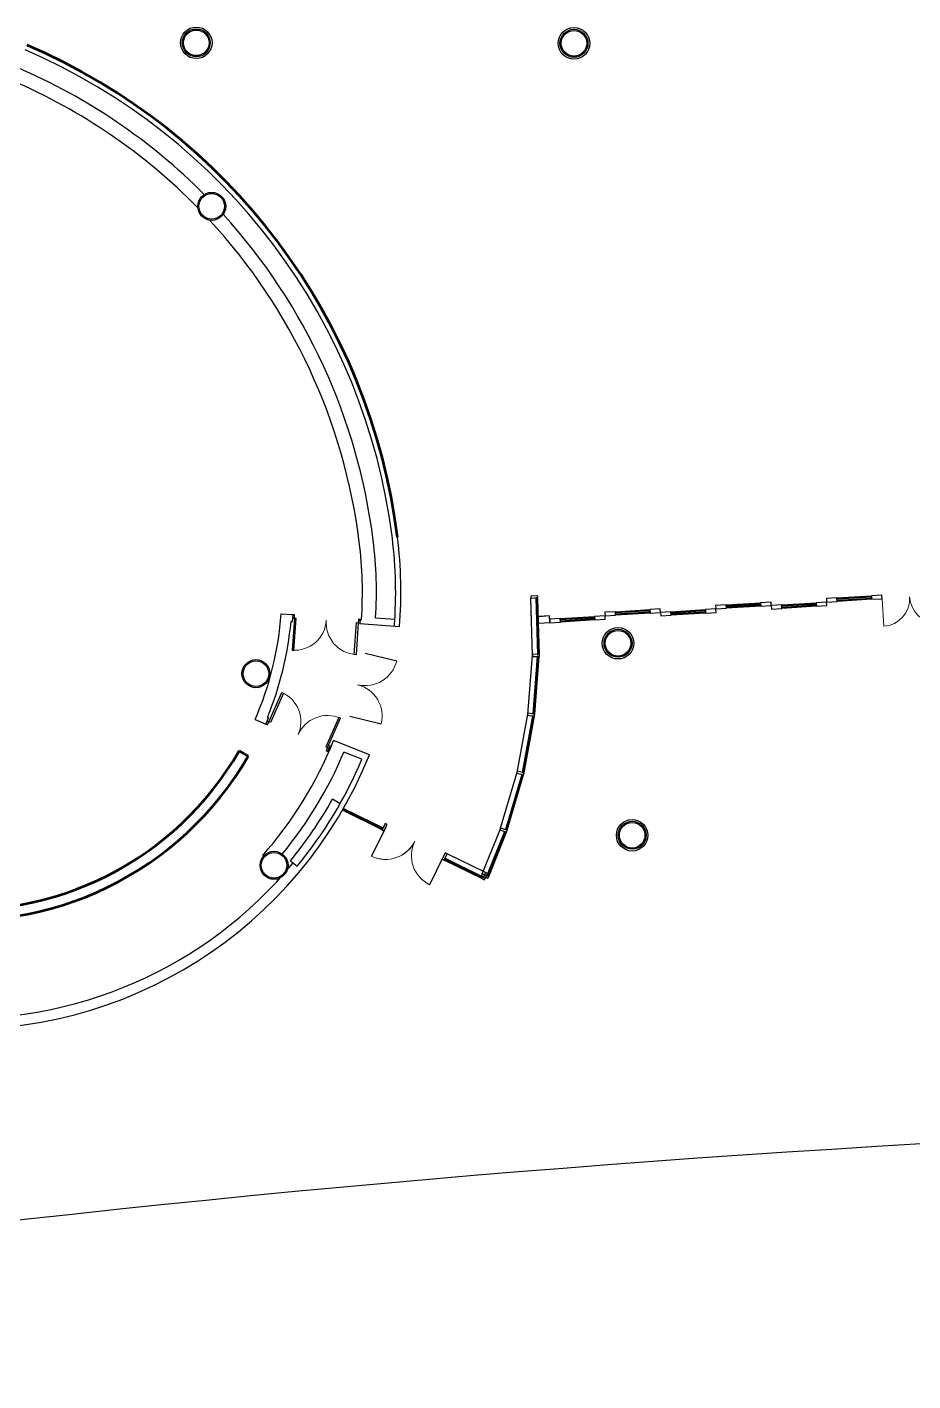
# Model space of a CAD drawing. Header units: millimetres. Extents: x 1311049 to 1489343, y -2265 to 146932.
# Drawn here: x 1361553 to 1386850, y -1634 to 37041 of the extents above; entities that cross this region are included whole.
import ezdxf

# ---------------------------------------------------------------- set-up
doc = ezdxf.new("R2010")
doc.units = ezdxf.units.MM
doc.header["$LTSCALE"] = 1000
doc.layers.get('0').update_dxf_attribs({"linetype": 'CONTINUOUS'})
for name, color, linetype in [('00外装饰面', 7, 'CONTINUOUS'), ('A-DOOR', 7, 'CONTINUOUS'), ('A-DOOR-FRAM', 7, 'CONTINUOUS'), ('A-WALL', 7, 'CONTINUOUS'), ('A—墙体', 7, 'CONTINUOUS'), ('A—楼梯、电梯、栏杆', 7, 'CONTINUOUS'), ('A—门窗', 7, 'CONTINUOUS'), ('I—平面—门', 22, 'CONTINUOUS')]:
    doc.layers.add(name, color=color, linetype=linetype)
doc.layers.add('E1-RI-1F$0$A-DOOR', color=7, linetype='CONTINUOUS', lineweight=5)
doc.layers.get('I—平面—门').off()

# ---------------------------------------------------------------- blocks, each defined once
blk = doc.blocks.new('MRY_door-2-Solid - 72_w x 84_h x 4_d-4711303-E1b 和 E1c 号楼一层平面图 BLDG E1b AND E1c FIRST FLOOR PLAN')
at = {"layer": 'A-DOOR'}
for p, q in [((-863.6, -65.88125), (-914.4, -65.88125)), ((-914.4, -65.88125), (-914.4, -980.28125)), ((-863.6, -980.28125), (-863.6, -65.88125)), ((863.6, -65.88125), (914.4, -65.88125)), ((863.6, -980.28125), (863.6, -65.88125)), ((914.4, -65.88125), (914.4, -980.28125)), ((-914.4, -980.28125), (-863.6, -980.28125)), ((914.4, -980.28125), (863.6, -980.28125))]:
    blk.add_line(p, q, dxfattribs=at)
at = {"layer": 'A-DOOR', "lineweight": 9}
for centre, start, end in [((-914.4, -65.88125), 270, 0.5), ((914.4, -65.88125), 179.5, 270)]:
    blk.add_arc(centre, 914.4, start, end, dxfattribs=at)
at = {"layer": 'A-DOOR-FRAM'}
for p, q in [((-965.2, -65.88125), (-965.2, 35.71875)), ((-965.2, 35.71875), (-914.4, 35.71875)), ((-914.4, 35.71875), (-914.4, -65.88125)), ((914.4, -65.88125), (914.4, 35.71875)), ((914.4, 35.71875), (965.2, 35.71875)), ((965.2, 35.71875), (965.2, -65.88125)), ((-914.4, -65.88125), (-965.2, -65.88125)), ((965.2, -65.88125), (914.4, -65.88125))]:
    blk.add_line(p, q, dxfattribs=at)
blk = doc.blocks.new('MRY_cw-door-2_aluminum - Curtain Wall Dbl Glass-7384418-E1b 和 E1c 号楼一层平面图 BLDG E1b AND E1c FIRST FLOOR PLAN')
at = {"layer": 'A-DOOR'}
for p, q in [((-925, 12.7), (-925, 934.525)), ((925, 12.7), (925, 940.875))]:
    blk.add_line(p, q, dxfattribs=at)
at = {"layer": 'A-DOOR', "lineweight": 9}
for centre, radius, start, end in [((-925, 12.7), 921.825, 360, 90), ((925, 12.7), 928.175, 90, 180)]:
    blk.add_arc(centre, radius, start, end, dxfattribs=at)
blk = doc.blocks.new('MRY_cw-door-2_aluminum - Curtain Wall Dbl Glass-7705031-E1b 和 E1c 号楼一层平面图 BLDG E1b AND E1c FIRST FLOOR PLAN')
at = {"layer": 'A-DOOR'}
for p, q in [((-925, -12.7), (-925, -934.525)), ((925, -12.7), (925, -940.875))]:
    blk.add_line(p, q, dxfattribs=at)
at = {"layer": 'A-DOOR', "lineweight": 9}
for centre, radius, start, end in [((-925, -12.7), 921.825, 270, 0), ((925, -12.7), 928.175, 180, 270)]:
    blk.add_arc(centre, radius, start, end, dxfattribs=at)
blk = doc.blocks.new('E1-RI-1F$0$MRY_CW-DOOR-2_ALUMINUM_-_3')
at = {"layer": 'E1-RI-1F$0$A-DOOR'}
for p, q in [((-824, -13), (-824, -834)), ((824, -13), (824, -840))]:
    blk.add_line(p, q, dxfattribs=at)
for centre, radius, start, end in [((-824, -13), 821, 270, 0), ((824, -13), 827, 180, 270)]:
    blk.add_arc(centre, radius, start, end, dxfattribs=at)
blk = doc.blocks.new('E1-RI-1F$0$MRY_CW-DOOR-2_ALUMINUM_-_0')
at = {"layer": 'E1-RI-1F$0$A-DOOR'}
for p, q in [((-925, 12.7), (-925, 934.525)), ((925, 12.7), (925, 940.875))]:
    blk.add_line(p, q, dxfattribs=at)
for centre, radius, start, end in [((-925, 12.7), 921.825, 360, 90), ((925, 12.7), 928.175, 90, 180)]:
    blk.add_arc(centre, radius, start, end, dxfattribs=at)
blk = doc.blocks.new('E1-RI-1F$0$HANGER_DOORS5_-_HANGER_DOO')
at = {"layer": 'A—门窗'}
for p, q in [((62162, 29859), (62148, 29760)), ((62459, 29816), (62162, 29859)), ((62445, 29717), (62459, 29816)), ((62459, 29816), (63434, 29674)), ((62148, 29760), (62445, 29717)), ((63419, 29575), (62445, 29717)), ((62454, 29779), (62450, 29754)), ((62450, 29754), (63425, 29612)), ((63428, 29637), (62454, 29779)), ((63434, 29674), (63419, 29575)), ((63419, 29575), (63716, 29532)), ((63425, 29612), (63428, 29637)), ((63730, 29631), (63434, 29674)), ((63716, 29532), (63730, 29631)), ((65299, 29402), (65284, 29303)), ((65596, 29359), (65299, 29402)), ((65284, 29303), (65581, 29260)), ((65581, 29260), (65596, 29359)), ((66556, 29118), (65581, 29260)), ((65590, 29322), (65587, 29297)), ((65587, 29297), (66561, 29156)), ((66565, 29180), (65590, 29322)), ((65596, 29359), (66570, 29217)), ((66570, 29217), (66556, 29118)), ((66556, 29118), (66853, 29075)), ((66561, 29156), (66565, 29180)), ((66867, 29174), (66570, 29217)), ((66853, 29075), (66867, 29174))]:
    blk.add_line(p, q, dxfattribs=at)

msp = doc.modelspace()

# ---------------------------------------------------------------- linework, layer by layer
for centre, radius in [((1366384, 36591, 0), 400), ((1366384, 36591, 0), 365), ((1377170, 36578, 0), 400), ((1377170, 36578, 0), 365), ((1366826, 31920, 0), 400), ((1366826, 31920, 0), 365), ((1378429, 19439, 0), 400), ((1378429, 19439, 0), 365), ((1368088, 18570, 0), 400), ((1368088, 18570, 0), 365), ((1378833, 13954, 0), 400), ((1378833, 13954, 0), 365), ((1368606, 13095, 0), 400), ((1368606, 13095, 0), 365)]:
    msp.add_circle(centre, radius)
at = {"layer": '00外装饰面', "ltscale": 5}
for centre in [(1366384, 36591), (1377170, 36578), (1378429, 19439), (1378832, 13954)]:
    msp.add_circle(centre, 450, dxfattribs=at)
at = {"layer": 'A-WALL'}
for p, q in [((1369107, 20259, 0), (1369141, 20256, 0)), ((1368063, 17259, 0), (1368370, 17124, 0)), ((1369329, 16922, 0), (1369339, 16917, 0))]:
    msp.add_line(p, q, dxfattribs=at)
at = {"layer": 'A-WALL', "lineweight": 53}
msp.add_line((1367609, 16361, 0), (1367868, 16211, 0), dxfattribs=at)
for centre, radius, start, end in [((1354578, 20267, 0), 17691, 7.1284, 66.7827), ((1359737, 20912, 0), 9092, 263.9012, 329.9653), ((1359737, 20912, 0), 9392, 261.9312, 329.9653)]:
    msp.add_arc(centre, radius, start, end, dxfattribs=at)
at = {"layer": 'A-WALL'}
msp.add_arc((1359737, 20912, 0), 12492, 355.416, 7.1281, dxfattribs=at)
at = {"layer": 'A—墙体'}
for p, q in [((1368807, 20279, 0), (1369107, 20259, 0)), ((1369141, 20256, 0), (1369127, 20057, 0)), ((1371067, 20122, 0), (1371059, 20005, 0)), ((1371067, 20122, 0), (1371102, 20119, 0)), ((1371506, 20169, 0), (1372054, 20125, 0)), ((1369091, 20059, 0), (1369127, 20057, 0)), ((1371059, 20005, 0), (1372189, 19914, 0)), ((1368370, 17124, 0), (1368450, 17307, 0)), ((1368416, 17322, 0), (1368450, 17307, 0)), ((1371328, 16253, 0), (1370307, 16664, 0)), ((1370137, 16349, 0), (1370218, 16532, 0)), ((1370137, 16349, 0), (1370169, 16335, 0)), ((1370218, 16532, 0), (1370250, 16518, 0)), ((1371113, 16124, 0), (1370602, 16329, 0)), ((1370489, 14853, 0), (1370275, 14982, 0)), ((1368306, 13359, 0), (1368283, 13379, 0)), ((1369073, 13227, 0), (1369266, 13068, 0))]:
    msp.add_line(p, q, dxfattribs=at)
for centre, radius, start, end in [((1354578, 20267, 0), 17541, 7.1286, 66.7825), ((1354578, 20267, 0), 16991, 44.8972, 66.7827), ((1354578, 20267, 0), 16591, 44.4233, 66.7827), ((1354578, 20267, 0), 16591, 7.1284, 42.7295), ((1354578, 20267, 0), 16991, 7.1284, 42.2555), ((1359737, 20912, 0), 12342, 355.416, 7.1281), ((1359737, 20912, 0), 11392, 356.0091, 7.1281), ((1359737, 20912, 0), 11792, 356.3878, 7.1281), ((1359737, 20912, 0), 9092, 336.3079, 356.0091), ((1359737, 20912, 0), 9392, 337.5281, 354.789), ((1359737, 20912, 0), 11392, 318.6046, 338.1022), ((1359737, 20912, 0), 12492, 266.6091, 338.1022), ((1359737, 20912, 0), 11792, 320.5403, 337.1304), ((1359737, 20912, 0), 12342, 320.5403, 337.1737), ((1359737, 20912, 0), 12092, 320.5403, 330.6307), ((1359737, 20912, 0), 12192, 266.6174, 320.5403)]:
    msp.add_arc(centre, radius, start, end, dxfattribs=at)
at = {"layer": 'A—楼梯、电梯、栏杆'}
msp.add_arc((1414286, -470051), 475963, 90.34467, 100.21599, dxfattribs=at)
at = {"layer": 'A—门窗'}
for p, q in [((1376137, 20794), (1375937, 20788)), ((1375937, 20788), (1375938, 20728)), ((1375938, 20728), (1376138, 20734)), ((1375957, 20031), (1375938, 20728)), ((1375983, 19091), (1375938, 20728)), ((1376108, 20733), (1376082, 20732)), ((1376082, 20732), (1376126, 19122)), ((1376151, 19122), (1376108, 20733)), ((1376138, 20734), (1376137, 20794)), ((1376158, 20001), (1376138, 20734)), ((1381516, 20537), (1381217, 20518)), ((1381217, 20518), (1381223, 20419)), ((1381516, 20537), (1382499, 20598)), ((1381522, 20437), (1381516, 20537)), ((1382501, 20560), (1381518, 20500)), ((1381518, 20500), (1381520, 20475)), ((1381520, 20475), (1382503, 20535)), ((1382505, 20498), (1381522, 20437)), ((1382798, 20616), (1382499, 20598)), ((1382499, 20598), (1382505, 20498)), ((1382503, 20535), (1382501, 20560)), ((1382505, 20498), (1382805, 20517)), ((1382805, 20517), (1382798, 20616)), ((1383104, 20535), (1382805, 20517)), ((1382805, 20517), (1382811, 20417)), ((1383104, 20535), (1384087, 20596)), ((1383110, 20435), (1383104, 20535)), ((1384089, 20558), (1383106, 20498)), ((1383108, 20473), (1384091, 20534)), ((1384386, 20614), (1384087, 20596)), ((1384087, 20596), (1384093, 20496)), ((1384091, 20534), (1384089, 20558)), ((1384093, 20496), (1384393, 20515)), ((1384680, 20733), (1384380, 20714)), ((1384380, 20714), (1384386, 20614)), ((1384386, 20614), (1384686, 20633)), ((1384393, 20515), (1384386, 20614)), ((1384680, 20733), (1385663, 20794)), ((1384686, 20633), (1384680, 20733)), ((1385665, 20756), (1384682, 20695)), ((1384682, 20695), (1384684, 20670)), ((1384684, 20670), (1385666, 20731)), ((1385669, 20694), (1384686, 20633)), ((1385962, 20812), (1385663, 20794)), ((1385663, 20794), (1385669, 20694)), ((1385666, 20731), (1385665, 20756)), ((1385669, 20694), (1385968, 20712)), ((1385968, 20712), (1385962, 20812)), ((1376469, 20225), (1376153, 20201)), ((1376472, 20218), (1376164, 20195)), ((1378353, 20341), (1378053, 20323)), ((1378053, 20323), (1378059, 20223)), ((1378059, 20223), (1378359, 20241)), ((1378353, 20341), (1379335, 20402)), ((1378359, 20241), (1378353, 20341)), ((1379338, 20365), (1378355, 20304)), ((1378355, 20304), (1378356, 20279)), ((1378356, 20279), (1379339, 20340)), ((1379342, 20302), (1378359, 20241)), ((1379635, 20421), (1379335, 20402)), ((1379335, 20402), (1379342, 20302)), ((1379339, 20340), (1379338, 20365)), ((1379342, 20302), (1379641, 20321)), ((1379641, 20321), (1379635, 20421)), ((1381223, 20419), (1381522, 20437)), ((1382811, 20417), (1383110, 20435)), ((1383106, 20498), (1383108, 20473)), ((1384093, 20496), (1383110, 20435)), ((1376484, 20025), (1376158, 20001)), ((1376182, 19119), (1376158, 20018)), ((1375851, 17408), (1375983, 19098)), ((1376124, 19060), (1375997, 17424)), ((1376022, 17422), (1376150, 19058)), ((1376052, 17416), (1376180, 19059)), ((1376150, 19058), (1376124, 19060)), ((1376126, 19122), (1376151, 19122)), ((1375545, 15749), (1375852, 17415)), ((1375997, 17424), (1376022, 17422)), ((1375989, 17363), (1375691, 15749)), ((1375716, 15744), (1376014, 17358)), ((1375745, 15735), (1376045, 17356)), ((1376014, 17358), (1375989, 17363)), ((1375066, 14130), (1375546, 15755)), ((1375677, 15689), (1375212, 14115)), ((1375236, 14108), (1375701, 15681)), ((1375264, 14095), (1375731, 15677)), ((1375701, 15681), (1375677, 15689)), ((1375691, 15749), (1375716, 15744)), ((1371716, 14162), (1370584, 14715)), ((1371692, 14112), (1370556, 14667)), ((1370571, 14693), (1371705, 14139)), ((1371705, 14139), (1371716, 14162)), ((1374550, 12855), (1375068, 14136)), ((1375191, 14057), (1374684, 12801)), ((1374707, 12791), (1375215, 14047)), ((1374736, 12780), (1375245, 14039)), ((1375215, 14047), (1375191, 14057)), ((1374557, 12711), (1373461, 13247)), ((1373486, 13297), (1373475, 13274)), ((1373475, 13274), (1374570, 12739)), ((1374582, 12761), (1373486, 13297)), ((1374645, 12891), (1373549, 13426)), ((1374684, 12801), (1374707, 12791)), ((1374570, 12739), (1374582, 12761))]:
    msp.add_line(p, q, dxfattribs=at)
at = {"layer": 'A—门窗', "extrusion": (0, 0, -1)}
for p, q in [((1375983, 19124), (1375982, 19064)), ((1375982, 19064), (1376182, 19059)), ((1376183, 19119), (1375983, 19124)), ((1376182, 19059), (1376183, 19119)), ((1376054, 17416), (1375855, 17441)), ((1376046, 17356), (1376054, 17416)), ((1375848, 17382), (1376046, 17356)), ((1375552, 15781), (1375538, 15723)), ((1375538, 15723), (1375733, 15676)), ((1375747, 15735), (1375552, 15781)), ((1375733, 15676), (1375747, 15735)), ((1371779, 14291), (1371692, 14112)), ((1371692, 14112), (1371745, 14085)), ((1371745, 14085), (1371833, 14265)), ((1371833, 14265), (1371779, 14291)), ((1375077, 14161), (1375057, 14105)), ((1375057, 14105), (1375246, 14038)), ((1375266, 14095), (1375077, 14161)), ((1375246, 14038), (1375266, 14095)), ((1373495, 13453), (1373408, 13273)), ((1373408, 13273), (1373461, 13247)), ((1373461, 13247), (1373549, 13426)), ((1373549, 13426), (1373495, 13453)), ((1374550, 12855), (1374528, 12799)), ((1374528, 12799), (1374713, 12724)), ((1374736, 12780), (1374550, 12855)), ((1374645, 12891), (1374557, 12711)), ((1374611, 12685), (1374699, 12864)), ((1374699, 12864), (1374645, 12891)), ((1374713, 12724), (1374736, 12780)), ((1374557, 12711), (1374611, 12685))]:
    msp.add_line(p, q, dxfattribs=at)
at = {"layer": 'A—门窗', "color": 252, "extrusion": (0, 0, -1)}
msp.add_line((1375855, 17441), (1375848, 17382), dxfattribs=at)
at = {"layer": 'A—门窗'}
msp.add_lwpolyline([(1376484, 20028), (1376471, 20225)], dxfattribs=at)

# ---------------------------------------------------------------- block references
at = {"layer": 'A-DOOR', "xscale": -1}
for name, p, rotation in [('MRY_door-2-Solid - 72_w x 84_h x 4_d-4711303-E1b 和 E1c 号楼一层平面图 BLDG E1b AND E1c FIRST FLOOR PLAN', (1370102, 20153, 0), 356.0091488298788), ('MRY_door-2-Solid - 72_w x 84_h x 4_d-4711303-E1b 和 E1c 号楼一层平面图 BLDG E1b AND E1c FIRST FLOOR PLAN', (1369268, 16769, 0), 156.3078654754042), ('MRY_cw-door-2_aluminum - Curtain Wall Dbl Glass-7384418-E1b 和 E1c 号楼一层平面图 BLDG E1b AND E1c FIRST FLOOR PLAN', (1372631, 13791, 0), 153.952605404828)]:
    msp.add_blockref(name, p, dxfattribs=dict(at, rotation=rotation))
at = {"layer": 'A-DOOR', "rotation": 76.45554643791799}
msp.add_blockref('MRY_cw-door-2_aluminum - Curtain Wall Dbl Glass-7705031-E1b 和 E1c 号楼一层平面图 BLDG E1b AND E1c FIRST FLOOR PLAN', (1370977, 18259, 0), dxfattribs=at)
at = {"layer": 'A—门窗', "rotation": 11.82305366040573}
msp.add_blockref('E1-RI-1F$0$HANGER_DOORS5_-_HANGER_DOO', (1321752, -21837), dxfattribs=at)
at = {"layer": 'I—平面—门', "xscale": 0.9606060606060607, "yscale": 0.9606060606060607, "zscale": 0.9606060606060607, "rotation": 3.541098790374631}
msp.add_blockref('E1-RI-1F$0$MRY_CW-DOOR-2_ALUMINUM_-_3', (1386758, 20773), dxfattribs=at)
at = {"layer": 'I—平面—门', "xscale": -1, "rotation": 153.9526484740087}
msp.add_blockref('E1-RI-1F$0$MRY_CW-DOOR-2_ALUMINUM_-_0', (1372631, 13791), dxfattribs=at)

doc.saveas('drawing.dxf')
